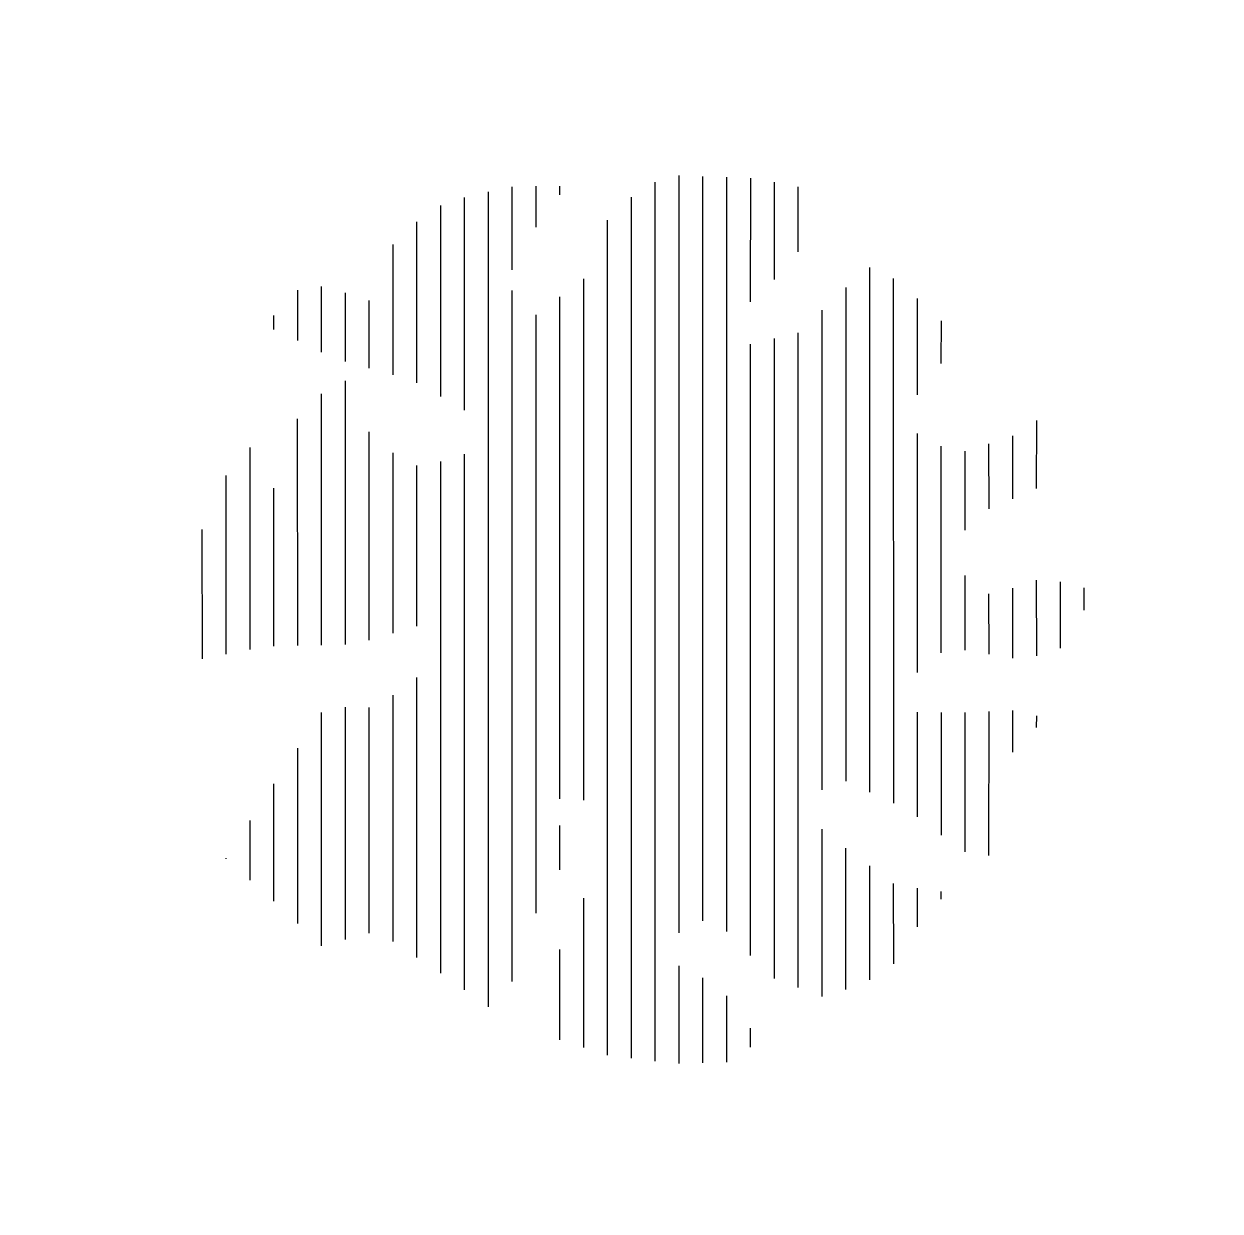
# Model space of a CAD drawing. Extents: x 1554 to 2809, y 378 to 1622.
import ezdxf

# ---------------------------------------------------------------- set-up
doc = ezdxf.new("R2010")
doc.units = 0
doc.layers.get('0').update_dxf_attribs({"linetype": 'CONTINUOUS'})

# ---------------------------------------------------------------- blocks, each defined once
blk = doc.blocks.new('*X0')
for p, q in [((321.2, 308.7), (655, 1095.2)), ((507.7, 940.2), (573.8, 1095.8)), ((525.1, 917.2), (603.4, 1101.7)), ((542.5, 894.2), (629.7, 1099.5)), ((488.1, 957.9), (541.5, 1083.7)), ((646.1, 1010.4), (680.1, 1090.4)), ((686.7, 1041.8), (703.4, 1081.1)), ((410, 1029.8), (430.7, 1078.7)), ((428.3, 1009.1), (455.1, 1072.2)), ((722.9, 1063.3), (726.4, 1071.4)), ((391.6, 1050.5), (397.2, 1063.8)), ((447.4, 990), (475.6, 1056.4)), ((438.1, 200.3), (790.9, 1031.6)), ((459.9, 187.8), (820.1, 1036.4)), ((467.7, 973.9), (495.5, 1039.4)), ((535.5, 301.8), (845.8, 1032.9)), ((416.4, 213.1), (758.6, 1019.2)), ((563.5, 303.7), (868.5, 1022.3)), ((582.1, 283.6), (891.2, 1011.8)), ((863.2, 881.8), (913.9, 1001.2)), ((354.5, 323.3), (637.6, 990.2)), ((895.2, 893.4), (935.1, 987.4)), ((308.3, 726.2), (411.1, 968.6)), ((331.5, 717), (439.6, 971.6)), ((497.8, 468.9), (711.4, 972.2)), ((929.7, 910.5), (956.3, 973.2)), ((285.1, 735.5), (377.9, 954.4)), ((405.5, 379.5), (650.7, 957.1)), ((475.4, 480.1), (681.1, 964.7)), ((237.4, 751.3), (320.2, 946.2)), ((212.5, 756.6), (285.6, 928.8)), ((356.3, 711.5), (441.6, 912.5)), ((261.8, 744.8), (326.5, 897.2)), ((187.6, 761.9), (240.5, 886.6)), ((382.2, 708.4), (456.1, 882.6)), ((777.3, 359.5), (992.2, 865.9)), ((288.8, 360.6), (498.5, 854.5)), ((408, 705.3), (473.9, 860.4)), ((758.8, 379.9), (961.1, 856.5)), ((305, 334.7), (524.6, 852)), ((595.3, 250.8), (845.8, 841)), ((732.2, 381.4), (928.8, 844.5)), ((795.8, 339.1), (1010.8, 845.7)), ((608.8, 218.6), (871.1, 836.4)), ((628.2, 200.2), (896.5, 832.3)), ((986.1, 723.6), (1025.6, 816.6)), ((1022, 744.1), (1039.5, 785.3)), ((872.3, 455.5), (970.2, 686.1)), ((185, 435.7), (280.6, 661.2)), ((210.6, 432.2), (305.8, 656.4)), ((272.3, 385.6), (387, 655.7)), ((903.3, 464.6), (988.1, 664.3)), ((236.3, 428.6), (328.7, 646.4)), ((255.8, 410.7), (356.8, 648.6)), ((976.6, 573.3), (1009.1, 649.7)), ((1008.5, 584.3), (1035, 646.9)), ((1035.5, 583.9), (1061.4, 645)), ((1062.7, 584.2), (1090.7, 650)), ((171.2, 467.2), (243, 636.5)), ((157.3, 498.5), (205.4, 611.8)), ((142.9, 528.6), (167.3, 586.1)), ((128.6, 558.8), (128.8, 559.5)), ((927.5, 457.5), (958.1, 529.6)), ((948.9, 443.9), (973.5, 502)), ((970.3, 430.3), (999, 498)), ((994.3, 422.9), (1025.2, 495.8)), ((1020.4, 420.4), (1047.5, 484.3)), ((1058.9, 447.2), (1068.1, 468.9)), ((446.2, 411.4), (464.5, 454.4)), ((813.2, 316.3), (856.1, 417.2)), ((828.7, 288.7), (879, 407.2)), ((844.8, 262.8), (902, 397.4)), ((866.3, 249.4), (925.4, 388.5)), ((931.7, 339.5), (948.8, 379.6)), ((396.5, 230.2), (457.7, 374.4)), ((964.8, 353.5), (969.6, 364.7)), ((647.5, 181.8), (716.1, 343.4)), ((376.6, 247.4), (413.6, 334.6)), ((673.3, 178.7), (731.3, 315.2)), ((700.4, 178.5), (747.1, 288.4)), ((481.9, 175.6), (522, 270)), ((730, 184.1), (762.8, 261.5)), ((505.3, 166.6), (540.1, 248.7)), ((768.2, 210.1), (784, 247.3)), ((802.4, 226.8), (805.5, 234.2)), ((528.6, 157.6), (555.7, 221.4)), ((557.7, 162.1), (565.5, 180.6))]:
    blk.add_line(p, q)

msp = doc.modelspace()

# ---------------------------------------------------------------- block references
at = {"color": 0, "rotation": 23}
msp.add_blockref('*X0', (1866.4, 182.2), dxfattribs=at)

doc.saveas('drawing.dxf')
